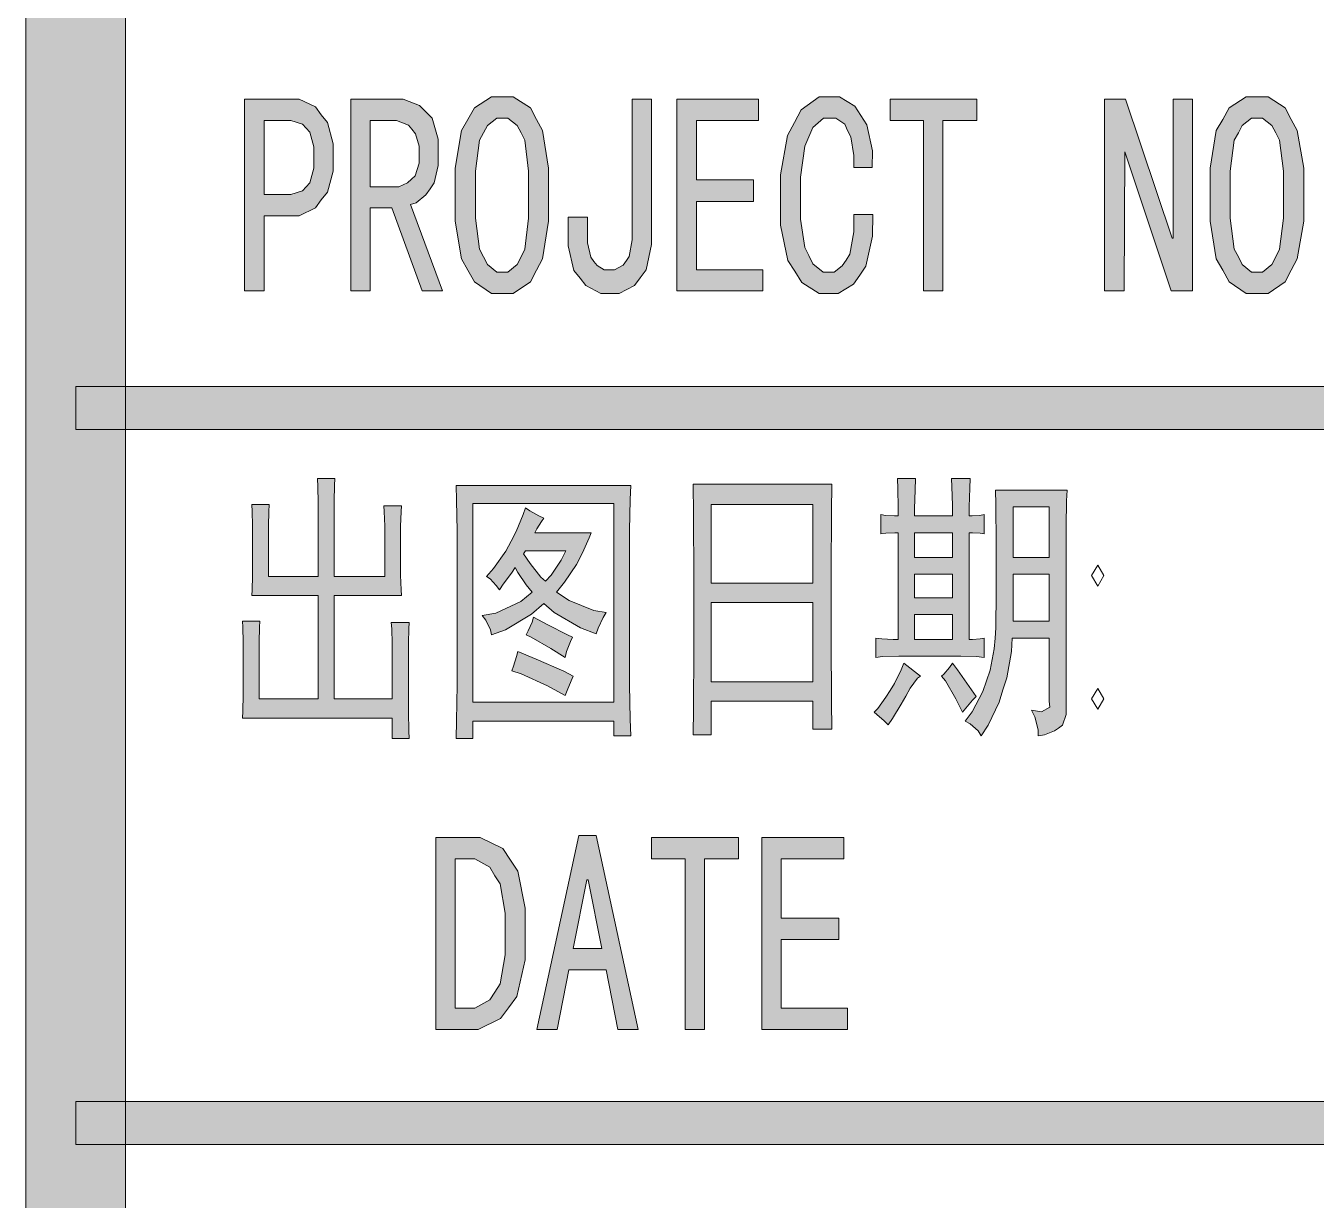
# Model space of a CAD drawing. Header units: millimetres. Extents: x 0 to 829, y 0 to 586.
# Drawn here: x 769.46 to 782.22, y 47.38 to 58.99 of the extents above; entities that cross this region are included whole.
import ezdxf

# ---------------------------------------------------------------- set-up
doc = ezdxf.new("R2010")
doc.units = ezdxf.units.MM

msp = doc.modelspace()

# ---------------------------------------------------------------- hatches: boundary and pattern name
h = msp.add_hatch(color=0)
h.dxf.hatch_style = 2
h.paths.add_polyline_path([(770.449028, 9.860139), (769.464778, 9.860139), (769.464778, 575.772139), (770.449028, 575.772139)])
h = msp.add_hatch(color=0)
h.paths.add_polyline_path([(772.502194, 57.686222), (772.502194, 57.552167), (772.44575, 57.344028), (772.385778, 57.266417), (772.329333, 57.188806), (772.167056, 57.111194), (772.061222, 57.111194), (771.821333, 57.111194), (771.821333, 56.366833), (771.627306, 56.366833), (771.627306, 58.264778), (772.061222, 58.264778), (772.167056, 58.264778), (772.329333, 58.187167), (772.385778, 58.109556), (772.44575, 58.031944), (772.502194, 57.820278)])
h.paths.add_polyline_path([(772.311694, 57.686222), (772.311694, 57.792056), (772.272889, 57.936694), (772.237611, 57.9755), (772.198806, 58.014306), (772.085917, 58.053111), (772.011833, 58.053111), (771.821333, 58.053111), (771.821333, 57.319333), (772.011833, 57.319333), (772.085917, 57.319333), (772.198806, 57.358139), (772.237611, 57.396944), (772.272889, 57.43575), (772.311694, 57.580389)])
h = msp.add_hatch(color=0)
h.paths.add_polyline_path([(773.585222, 56.366833), (773.384139, 56.366833), (773.084278, 57.188806), (772.869083, 57.188806), (772.869083, 56.366833), (772.678583, 56.366833), (772.678583, 58.264778), (773.094861, 58.264778), (773.193639, 58.264778), (773.355917, 58.201278), (773.419417, 58.137778), (773.482917, 58.074278), (773.542889, 57.866139), (773.542889, 57.7215), (773.542889, 57.608611), (773.500556, 57.43575), (773.46175, 57.375778), (773.419417, 57.315806), (773.324167, 57.238194), (773.267722, 57.220556)])
h.paths.add_polyline_path([(773.352389, 57.7215), (773.352389, 57.799111), (773.317111, 57.919056), (773.281833, 57.964917), (773.246556, 58.00725), (773.130139, 58.053111), (773.052528, 58.053111), (772.869083, 58.053111), (772.869083, 57.396944), (773.101917, 57.396944), (773.151306, 57.396944), (773.2395, 57.43575), (773.278306, 57.471028), (773.313583, 57.506306), (773.352389, 57.629778)])
h = msp.add_hatch(color=0)
h.paths.add_polyline_path([(774.632972, 57.319333), (774.632972, 57.058278), (774.573, 56.684333), (774.513028, 56.571444), (774.453056, 56.458556), (774.283722, 56.342139), (774.177889, 56.342139), (774.068528, 56.342139), (773.899194, 56.458556), (773.835694, 56.571444), (773.772194, 56.684333), (773.708694, 57.058278), (773.708694, 57.319333), (773.708694, 57.580389), (773.772194, 57.954333), (773.835694, 58.063694), (773.899194, 58.176583), (774.068528, 58.285944), (774.177889, 58.285944), (774.283722, 58.285944), (774.453056, 58.176583), (774.513028, 58.063694), (774.573, 57.954333), (774.632972, 57.580389)])
h.paths.add_polyline_path([(774.435417, 57.319333), (774.435417, 57.552167), (774.396611, 57.859083), (774.361333, 57.929639), (774.322528, 58.003722), (774.230806, 58.074278), (774.177889, 58.074278), (774.121444, 58.074278), (774.029722, 58.003722), (773.990917, 57.929639), (773.948583, 57.859083), (773.909778, 57.552167), (773.909778, 57.319333), (773.909778, 57.0865), (773.948583, 56.779583), (773.990917, 56.7055), (774.029722, 56.627889), (774.121444, 56.553806), (774.177889, 56.553806), (774.230806, 56.553806), (774.322528, 56.627889), (774.361333, 56.7055), (774.396611, 56.779583), (774.435417, 57.0865)])
h = msp.add_hatch(color=0)
h.dxf.hatch_style = 2
h.paths.add_polyline_path([(775.648972, 56.998306), (775.648972, 56.825444), (775.596056, 56.574972), (775.539611, 56.497361), (775.483167, 56.41975), (775.331472, 56.342139), (775.232694, 56.342139), (775.148028, 56.342139), (774.999861, 56.41975), (774.943417, 56.493833), (774.883444, 56.567917), (774.827, 56.811333), (774.827, 56.977139), (774.827, 57.097083), (775.0175, 57.097083), (775.0175, 56.941861), (775.0175, 56.843083), (775.04925, 56.701972), (775.081, 56.659639), (775.11275, 56.617306), (775.183306, 56.574972), (775.225639, 56.574972), (775.285611, 56.574972), (775.370278, 56.620833), (775.402028, 56.666694), (775.43025, 56.709028), (775.458472, 56.871306), (775.458472, 56.987722), (775.458472, 58.264778), (775.648972, 58.264778)])
h = msp.add_hatch(color=0)
h.dxf.hatch_style = 2
h.paths.add_polyline_path([(776.749639, 56.366833), (775.899444, 56.366833), (775.899444, 58.264778), (776.707306, 58.264778), (776.707306, 58.053111), (776.093472, 58.053111), (776.093472, 57.463972), (776.657917, 57.463972), (776.657917, 57.252306), (776.093472, 57.252306), (776.093472, 56.574972), (776.749639, 56.574972)])
h = msp.add_hatch(color=0)
h.dxf.hatch_style = 2
h.paths.add_polyline_path([(777.839722, 57.121778), (777.836194, 56.910111), (777.769167, 56.61025), (777.709194, 56.522056), (777.645694, 56.433861), (777.494, 56.342139), (777.409333, 56.342139), (777.307028, 56.342139), (777.137694, 56.4515), (777.067139, 56.560861), (776.996583, 56.666694), (776.926028, 57.015944), (776.926028, 57.252306), (776.926028, 57.513361), (776.993056, 57.904944), (777.063611, 58.031944), (777.130639, 58.158944), (777.307028, 58.285944), (777.416389, 58.285944), (777.508111, 58.285944), (777.659806, 58.194222), (777.719778, 58.1025), (777.77975, 58.010778), (777.836194, 57.75325), (777.832667, 57.587444), (777.649222, 57.587444), (777.649222, 57.707389), (777.621, 57.890833), (777.58925, 57.954333), (777.561028, 58.014306), (777.472833, 58.074278), (777.416389, 58.074278), (777.349361, 58.074278), (777.243528, 57.982556), (777.204722, 57.890833), (777.165917, 57.799111), (777.123583, 57.492194), (777.123583, 57.277), (777.123583, 57.075917), (777.165917, 56.797222), (777.204722, 56.716083), (777.243528, 56.634944), (777.345833, 56.553806), (777.409333, 56.553806), (777.455194, 56.553806), (777.536333, 56.613778), (777.575139, 56.670222), (777.610417, 56.730194), (777.649222, 56.952444), (777.649222, 57.121778)])
h = msp.add_hatch(color=0)
h.dxf.hatch_style = 2
h.paths.add_polyline_path([(778.866306, 58.053111), (778.531167, 58.053111), (778.531167, 56.366833), (778.340667, 56.366833), (778.340667, 58.053111), (778.009056, 58.053111), (778.009056, 58.264778), (778.866306, 58.264778)])
h = msp.add_hatch(color=0)
h.dxf.hatch_style = 2
h.paths.add_polyline_path([(780.997083, 56.366833), (780.788944, 56.366833), (780.330333, 57.742667), (780.323278, 56.366833), (780.12925, 56.366833), (780.12925, 58.264778), (780.337389, 58.264778), (780.796, 56.888944), (780.806583, 56.888944), (780.806583, 58.264778), (780.997083, 58.264778)])
h = msp.add_hatch(color=0)
h.paths.add_polyline_path([(782.09775, 57.319333), (782.09775, 57.058278), (782.03425, 56.684333), (781.974278, 56.571444), (781.914306, 56.458556), (781.744972, 56.342139), (781.639139, 56.342139), (781.529778, 56.342139), (781.360444, 56.458556), (781.296944, 56.571444), (781.233444, 56.684333), (781.173472, 57.058278), (781.173472, 57.319333), (781.173472, 57.580389), (781.233444, 57.954333), (781.296944, 58.063694), (781.360444, 58.176583), (781.529778, 58.285944), (781.639139, 58.285944), (781.744972, 58.285944), (781.914306, 58.176583), (781.974278, 58.063694), (782.03425, 57.954333), (782.09775, 57.580389)])
h.paths.add_polyline_path([(781.896667, 57.319333), (781.896667, 57.552167), (781.857861, 57.859083), (781.822583, 57.929639), (781.783778, 58.003722), (781.692056, 58.074278), (781.639139, 58.074278), (781.582694, 58.074278), (781.490972, 58.003722), (781.452167, 57.929639), (781.409833, 57.859083), (781.371028, 57.552167), (781.371028, 57.319333), (781.371028, 57.0865), (781.409833, 56.779583), (781.452167, 56.7055), (781.490972, 56.627889), (781.582694, 56.553806), (781.639139, 56.553806), (781.692056, 56.553806), (781.783778, 56.627889), (781.822583, 56.7055), (781.857861, 56.779583), (781.896667, 57.0865)])
h = msp.add_hatch(color=0)
h.dxf.hatch_style = 2
h.paths.add_polyline_path([(819.294639, 55.421389), (819.294639, 54.998056), (769.958667, 54.998056), (769.958667, 55.421389)])
h = msp.add_hatch(color=0)
h.dxf.hatch_style = 2
h.paths.add_polyline_path([(771.870722, 54.253694), (771.867194, 54.183139), (771.863667, 54.049083), (771.863667, 53.989111), (771.863667, 53.544611), (772.354028, 53.544611), (772.354028, 54.19725), (772.354028, 54.274861), (772.3505, 54.430083), (772.346972, 54.511222), (772.519833, 54.511222), (772.516306, 54.444194), (772.512778, 54.288972), (772.512778, 54.19725), (772.512778, 53.544611), (773.013722, 53.544611), (773.013722, 53.953833), (773.013722, 54.042028), (773.006667, 54.186667), (773.003139, 54.243111), (773.179528, 54.243111), (773.176, 54.186667), (773.168944, 54.0385), (773.168944, 53.94325), (773.168944, 53.643389), (773.168944, 53.555194), (773.176, 53.410556), (773.179528, 53.354111), (772.512778, 53.354111), (772.512778, 52.334583), (773.087806, 52.334583), (773.087806, 52.80025), (773.087806, 52.881389), (773.084278, 53.026028), (773.077222, 53.089528), (773.253611, 53.089528), (773.250083, 53.026028), (773.246556, 52.888444), (773.246556, 52.810833), (773.246556, 52.309889), (773.246556, 52.200528), (773.250083, 52.017083), (773.253611, 51.943), (773.087806, 51.943), (773.087806, 52.144083), (771.606139, 52.144083), (771.609667, 52.211111), (771.613194, 52.373389), (771.613194, 52.465111), (771.613194, 52.80025), (771.613194, 52.8955), (771.609667, 53.043667), (771.606139, 53.100111), (771.779, 53.100111), (771.775472, 53.043667), (771.771944, 52.8955), (771.771944, 52.80025), (771.771944, 52.334583), (772.354028, 52.334583), (772.354028, 53.354111), (771.697861, 53.354111), (771.701389, 53.410556), (771.704917, 53.548139), (771.704917, 53.632806), (771.704917, 53.975), (771.704917, 54.049083), (771.701389, 54.186667), (771.697861, 54.253694)])
h = msp.add_hatch(color=0)
h.paths.add_polyline_path([(778.090194, 54.144333), (778.090194, 54.225472), (778.086667, 54.408917), (778.083139, 54.511222), (778.259528, 54.511222), (778.256, 54.398333), (778.248944, 54.214889), (778.248944, 54.144333), (778.626417, 54.144333), (778.626417, 54.250167), (778.619361, 54.430083), (778.615833, 54.511222), (778.799278, 54.511222), (778.79575, 54.415972), (778.792222, 54.232528), (778.792222, 54.144333), (778.820444, 54.144333), (778.894528, 54.147861), (778.940389, 54.154917), (778.940389, 53.964417), (778.898056, 53.971472), (778.823972, 53.975), (778.792222, 53.975), (778.792222, 52.920194), (778.823972, 52.920194), (778.898056, 52.92725), (778.940389, 52.934306), (778.940389, 52.743806), (778.862778, 52.750861), (778.707556, 52.754389), (778.633472, 52.754389), (778.181917, 52.754389), (778.093722, 52.754389), (777.934972, 52.750861), (777.867944, 52.743806), (777.867944, 52.934306), (777.927917, 52.92725), (778.040806, 52.920194), (778.090194, 52.920194), (778.090194, 53.975), (778.054917, 53.975), (777.966722, 53.971472), (777.917333, 53.964417), (777.917333, 54.154917), (777.963194, 54.147861), (778.051389, 54.144333)])
h.paths.add_polyline_path([(778.626417, 53.731583), (778.626417, 53.975), (778.248944, 53.975), (778.248944, 53.731583)])
h.paths.add_polyline_path([(778.626417, 52.920194), (778.626417, 53.167139), (778.248944, 53.167139), (778.248944, 52.920194)])
h.paths.add_polyline_path([(778.626417, 53.332944), (778.626417, 53.565778), (778.248944, 53.565778), (778.248944, 53.332944)])
h = msp.add_hatch(color=0)
h.paths.add_polyline_path([(775.444361, 54.444194), (775.440833, 54.303083), (775.433778, 53.999694), (775.433778, 53.833889), (775.433778, 52.645028), (775.433778, 52.472167), (775.440833, 52.1335), (775.444361, 51.967694), (775.278556, 51.967694), (775.278556, 52.112333), (773.885083, 52.112333), (773.885083, 51.943), (773.719278, 51.943), (773.722806, 52.115861), (773.729861, 52.472167), (773.729861, 52.655611), (773.729861, 53.833889), (773.729861, 53.992639), (773.722806, 54.299556), (773.719278, 54.444194)])
h.paths.add_polyline_path([(775.278556, 52.299306), (775.278556, 54.264278), (773.885083, 54.264278), (773.885083, 52.299306)])
h = msp.add_hatch(color=0)
h.paths.add_polyline_path([(777.434028, 54.454778), (777.4305, 54.183139), (777.426972, 53.576361), (777.426972, 53.24475), (777.426972, 52.909611), (777.4305, 52.306361), (777.434028, 52.034722), (777.243528, 52.034722), (777.243528, 52.309889), (776.241639, 52.309889), (776.241639, 51.978278), (776.061722, 51.978278), (776.06525, 52.232278), (776.068778, 52.832), (776.068778, 53.177722), (776.068778, 53.519917), (776.06525, 54.158444), (776.061722, 54.454778)])
h.paths.add_polyline_path([(777.243528, 52.500389), (777.243528, 53.287083), (776.241639, 53.287083), (776.241639, 52.500389)])
h.paths.add_polyline_path([(777.243528, 53.477583), (777.243528, 54.253694), (776.241639, 54.253694), (776.241639, 53.477583)])
h = msp.add_hatch(color=0)
h.paths.add_polyline_path([(779.406056, 52.221694), (779.504833, 52.204056), (779.5895, 52.249917), (779.582444, 52.309889), (779.582444, 52.934306), (779.215556, 52.934306), (779.2085, 52.80025), (779.162639, 52.542722), (779.123833, 52.422778), (779.088556, 52.299306), (778.979194, 52.073528), (778.908639, 51.967694), (778.880417, 52.017083), (778.799278, 52.087639), (778.749889, 52.112333), (778.820444, 52.204056), (778.926278, 52.405139), (778.961556, 52.510972), (778.996833, 52.616806), (779.039167, 52.828472), (779.046222, 52.934306), (779.053278, 53.036611), (779.056806, 53.382333), (779.056806, 53.622222), (779.056806, 53.865639), (779.053278, 54.253694), (779.04975, 54.398333), (779.758833, 54.398333), (779.751778, 54.2925), (779.74825, 54.0385), (779.74825, 53.886806), (779.74825, 52.256972), (779.74825, 52.179361), (779.712972, 52.073528), (779.674167, 52.045306), (779.635361, 52.017083), (779.536583, 51.978278), (779.473083, 51.967694), (779.473083, 52.027667), (779.441333, 52.154667)])
h.paths.add_polyline_path([(779.582444, 53.731583), (779.582444, 54.232528), (779.226139, 54.232528), (779.226139, 53.731583)])
h.paths.add_polyline_path([(779.582444, 53.100111), (779.582444, 53.565778), (779.226139, 53.565778), (779.226139, 53.100111)])
h = msp.add_hatch(color=0)
h.paths.add_polyline_path([(774.587111, 54.119639), (774.562417, 54.087889), (774.516556, 54.013806), (774.495389, 53.975), (775.052778, 53.975), (775.035139, 53.925611), (774.982222, 53.805667), (774.943417, 53.731583), (774.908139, 53.661028), (774.791722, 53.488167), (774.710583, 53.389389), (774.837583, 53.304722), (775.081, 53.205944), (775.200944, 53.188306), (775.172722, 53.138917), (775.123333, 53.033083), (775.102167, 52.976639), (774.946944, 53.036611), (774.689417, 53.188306), (774.587111, 53.2765), (774.463639, 53.170667), (774.206111, 53.015444), (774.068528, 52.966056), (774.057944, 53.015444), (774.012083, 53.110694), (773.976806, 53.156556), (774.110861, 53.18125), (774.357806, 53.297667), (774.470694, 53.389389), (774.410722, 53.459944), (774.329583, 53.583417), (774.301361, 53.632806), (774.266083, 53.576361), (774.184944, 53.467), (774.146139, 53.410556), (774.114389, 53.452889), (774.054417, 53.519917), (774.019139, 53.544611), (774.089694, 53.622222), (774.209639, 53.795083), (774.262556, 53.893861), (774.311944, 53.989111), (774.3825, 54.154917), (774.403667, 54.221944), (774.446, 54.193722), (774.537722, 54.144333)])
h.paths.add_polyline_path([(774.386028, 53.766861), (774.449528, 53.671611), (774.555361, 53.537556), (774.601222, 53.49875), (774.657667, 53.555194), (774.756444, 53.703361), (774.802306, 53.798611), (774.403667, 53.798611)])
h = msp.add_hatch(color=0)
h.dxf.hatch_style = 2
h.paths.add_polyline_path([(774.484806, 53.142444), (774.625917, 53.064833), (774.819944, 52.966056), (774.869333, 52.944889), (774.848167, 52.899028), (774.809361, 52.80025), (774.79525, 52.743806), (774.654139, 52.832), (774.460111, 52.944889), (774.410722, 52.966056), (774.431889, 53.004861), (774.470694, 53.093056)])
h = msp.add_hatch(color=0)
h.dxf.hatch_style = 2
h.paths.add_polyline_path([(774.329583, 52.80025), (774.5095, 52.726167), (774.784667, 52.606222), (774.876389, 52.556833), (774.855222, 52.510972), (774.816417, 52.415722), (774.79525, 52.366333), (774.622389, 52.461583), (774.361333, 52.581528), (774.269611, 52.60975), (774.28725, 52.655611), (774.315472, 52.750861)])
h = msp.add_hatch(color=0)
h.dxf.hatch_style = 2
h.paths.add_polyline_path([(778.308917, 52.556833), (778.280694, 52.539194), (778.206611, 52.440417), (778.164278, 52.359278), (778.118417, 52.281667), (778.03375, 52.140556), (777.991417, 52.077056), (777.949083, 52.115861), (777.878528, 52.179361), (777.850306, 52.200528), (777.889111, 52.239333), (777.966722, 52.348694), (778.009056, 52.415722), (778.051389, 52.486278), (778.118417, 52.620333), (778.143111, 52.687361)])
h = msp.add_hatch(color=0)
h.dxf.hatch_style = 2
h.paths.add_polyline_path([(778.725194, 52.200528), (778.658167, 52.334583), (778.555861, 52.510972), (778.517056, 52.556833), (778.54175, 52.578), (778.594667, 52.645028), (778.626417, 52.687361), (778.675806, 52.620333), (778.792222, 52.454528), (778.85925, 52.35575), (778.823972, 52.320472), (778.756944, 52.242861)])
h = msp.add_hatch(color=0)
h.paths.add_polyline_path([(774.400139, 50.00625), (774.400139, 49.75225), (774.319, 49.388889), (774.237861, 49.279528), (774.156722, 49.173694), (773.938, 49.064333), (773.800417, 49.064333), (773.518194, 49.064333), (773.518194, 50.962278), (773.800417, 50.962278), (773.955639, 50.962278), (774.181417, 50.852917), (774.2555, 50.740028), (774.329583, 50.630667), (774.400139, 50.263778)])
h.paths.add_polyline_path([(774.202583, 50.00625), (774.202583, 50.214389), (774.153194, 50.503667), (774.100278, 50.584806), (774.050889, 50.669472), (773.902722, 50.750611), (773.800417, 50.750611), (773.708694, 50.750611), (773.708694, 49.276), (773.800417, 49.276), (773.902722, 49.276), (774.050889, 49.357139), (774.100278, 49.43475), (774.153194, 49.515889), (774.202583, 49.801639)])
h = msp.add_hatch(color=0)
h.paths.add_polyline_path([(775.518444, 49.064333), (775.317361, 49.064333), (775.200944, 49.653472), (774.834056, 49.653472), (774.717639, 49.064333), (774.516556, 49.064333), (774.932833, 50.983444), (775.102167, 50.983444)])
h.paths.add_polyline_path([(775.158611, 49.865139), (775.024556, 50.542472), (775.010444, 50.542472), (774.876389, 49.865139)])
h = msp.add_hatch(color=0)
h.dxf.hatch_style = 2
h.paths.add_polyline_path([(776.50975, 50.750611), (776.174611, 50.750611), (776.174611, 49.064333), (775.984111, 49.064333), (775.984111, 50.750611), (775.648972, 50.750611), (775.648972, 50.962278), (776.50975, 50.962278)])
h = msp.add_hatch(color=0)
h.dxf.hatch_style = 2
h.paths.add_polyline_path([(777.58925, 49.064333), (776.742583, 49.064333), (776.742583, 50.962278), (777.550444, 50.962278), (777.550444, 50.750611), (776.933083, 50.750611), (776.933083, 50.165), (777.501056, 50.165), (777.501056, 49.953333), (776.933083, 49.953333), (776.933083, 49.276), (777.58925, 49.276)])
h = msp.add_hatch(color=0)
h.dxf.hatch_style = 2
h.paths.add_polyline_path([(819.294639, 48.351722), (819.294639, 47.928389), (769.958667, 47.928389), (769.958667, 48.351722)])

# ---------------------------------------------------------------- linework, layer by layer
at = {"color": 0, "lineweight": 0}
for points in [[(770.449028, 9.860139), (769.464778, 9.860139), (769.464778, 575.772139), (770.449028, 575.772139)], [(772.502194, 57.686222), (772.502194, 57.552167), (772.44575, 57.344028), (772.385778, 57.266417), (772.329333, 57.188806), (772.167056, 57.111194), (772.061222, 57.111194), (771.821333, 57.111194), (771.821333, 56.366833), (771.627306, 56.366833), (771.627306, 58.264778), (772.061222, 58.264778), (772.167056, 58.264778), (772.329333, 58.187167), (772.385778, 58.109556), (772.44575, 58.031944), (772.502194, 57.820278)], [(773.585222, 56.366833), (773.384139, 56.366833), (773.084278, 57.188806), (772.869083, 57.188806), (772.869083, 56.366833), (772.678583, 56.366833), (772.678583, 58.264778), (773.094861, 58.264778), (773.193639, 58.264778), (773.355917, 58.201278), (773.419417, 58.137778), (773.482917, 58.074278), (773.542889, 57.866139), (773.542889, 57.7215), (773.542889, 57.608611), (773.500556, 57.43575), (773.46175, 57.375778), (773.419417, 57.315806), (773.324167, 57.238194), (773.267722, 57.220556)], [(774.632972, 57.319333), (774.632972, 57.058278), (774.573, 56.684333), (774.513028, 56.571444), (774.453056, 56.458556), (774.283722, 56.342139), (774.177889, 56.342139), (774.068528, 56.342139), (773.899194, 56.458556), (773.835694, 56.571444), (773.772194, 56.684333), (773.708694, 57.058278), (773.708694, 57.319333), (773.708694, 57.580389), (773.772194, 57.954333), (773.835694, 58.063694), (773.899194, 58.176583), (774.068528, 58.285944), (774.177889, 58.285944), (774.283722, 58.285944), (774.453056, 58.176583), (774.513028, 58.063694), (774.573, 57.954333), (774.632972, 57.580389)], [(775.648972, 56.998306), (775.648972, 56.825444), (775.596056, 56.574972), (775.539611, 56.497361), (775.483167, 56.41975), (775.331472, 56.342139), (775.232694, 56.342139), (775.148028, 56.342139), (774.999861, 56.41975), (774.943417, 56.493833), (774.883444, 56.567917), (774.827, 56.811333), (774.827, 56.977139), (774.827, 57.097083), (775.0175, 57.097083), (775.0175, 56.941861), (775.0175, 56.843083), (775.04925, 56.701972), (775.081, 56.659639), (775.11275, 56.617306), (775.183306, 56.574972), (775.225639, 56.574972), (775.285611, 56.574972), (775.370278, 56.620833), (775.402028, 56.666694), (775.43025, 56.709028), (775.458472, 56.871306), (775.458472, 56.987722), (775.458472, 58.264778), (775.648972, 58.264778)], [(776.749639, 56.366833), (775.899444, 56.366833), (775.899444, 58.264778), (776.707306, 58.264778), (776.707306, 58.053111), (776.093472, 58.053111), (776.093472, 57.463972), (776.657917, 57.463972), (776.657917, 57.252306), (776.093472, 57.252306), (776.093472, 56.574972), (776.749639, 56.574972)], [(777.839722, 57.121778), (777.836194, 56.910111), (777.769167, 56.61025), (777.709194, 56.522056), (777.645694, 56.433861), (777.494, 56.342139), (777.409333, 56.342139), (777.307028, 56.342139), (777.137694, 56.4515), (777.067139, 56.560861), (776.996583, 56.666694), (776.926028, 57.015944), (776.926028, 57.252306), (776.926028, 57.513361), (776.993056, 57.904944), (777.063611, 58.031944), (777.130639, 58.158944), (777.307028, 58.285944), (777.416389, 58.285944), (777.508111, 58.285944), (777.659806, 58.194222), (777.719778, 58.1025), (777.77975, 58.010778), (777.836194, 57.75325), (777.832667, 57.587444), (777.649222, 57.587444), (777.649222, 57.707389), (777.621, 57.890833), (777.58925, 57.954333), (777.561028, 58.014306), (777.472833, 58.074278), (777.416389, 58.074278), (777.349361, 58.074278), (777.243528, 57.982556), (777.204722, 57.890833), (777.165917, 57.799111), (777.123583, 57.492194), (777.123583, 57.277), (777.123583, 57.075917), (777.165917, 56.797222), (777.204722, 56.716083), (777.243528, 56.634944), (777.345833, 56.553806), (777.409333, 56.553806), (777.455194, 56.553806), (777.536333, 56.613778), (777.575139, 56.670222), (777.610417, 56.730194), (777.649222, 56.952444), (777.649222, 57.121778)], [(778.866306, 58.053111), (778.531167, 58.053111), (778.531167, 56.366833), (778.340667, 56.366833), (778.340667, 58.053111), (778.009056, 58.053111), (778.009056, 58.264778), (778.866306, 58.264778)], [(780.997083, 56.366833), (780.788944, 56.366833), (780.330333, 57.742667), (780.323278, 56.366833), (780.12925, 56.366833), (780.12925, 58.264778), (780.337389, 58.264778), (780.796, 56.888944), (780.806583, 56.888944), (780.806583, 58.264778), (780.997083, 58.264778)], [(782.09775, 57.319333), (782.09775, 57.058278), (782.03425, 56.684333), (781.974278, 56.571444), (781.914306, 56.458556), (781.744972, 56.342139), (781.639139, 56.342139), (781.529778, 56.342139), (781.360444, 56.458556), (781.296944, 56.571444), (781.233444, 56.684333), (781.173472, 57.058278), (781.173472, 57.319333), (781.173472, 57.580389), (781.233444, 57.954333), (781.296944, 58.063694), (781.360444, 58.176583), (781.529778, 58.285944), (781.639139, 58.285944), (781.744972, 58.285944), (781.914306, 58.176583), (781.974278, 58.063694), (782.03425, 57.954333), (782.09775, 57.580389)], [(772.311694, 57.686222), (772.311694, 57.792056), (772.272889, 57.936694), (772.237611, 57.9755), (772.198806, 58.014306), (772.085917, 58.053111), (772.011833, 58.053111), (771.821333, 58.053111), (771.821333, 57.319333), (772.011833, 57.319333), (772.085917, 57.319333), (772.198806, 57.358139), (772.237611, 57.396944), (772.272889, 57.43575), (772.311694, 57.580389)], [(773.352389, 57.7215), (773.352389, 57.799111), (773.317111, 57.919056), (773.281833, 57.964917), (773.246556, 58.00725), (773.130139, 58.053111), (773.052528, 58.053111), (772.869083, 58.053111), (772.869083, 57.396944), (773.101917, 57.396944), (773.151306, 57.396944), (773.2395, 57.43575), (773.278306, 57.471028), (773.313583, 57.506306), (773.352389, 57.629778)], [(774.435417, 57.319333), (774.435417, 57.552167), (774.396611, 57.859083), (774.361333, 57.929639), (774.322528, 58.003722), (774.230806, 58.074278), (774.177889, 58.074278), (774.121444, 58.074278), (774.029722, 58.003722), (773.990917, 57.929639), (773.948583, 57.859083), (773.909778, 57.552167), (773.909778, 57.319333), (773.909778, 57.0865), (773.948583, 56.779583), (773.990917, 56.7055), (774.029722, 56.627889), (774.121444, 56.553806), (774.177889, 56.553806), (774.230806, 56.553806), (774.322528, 56.627889), (774.361333, 56.7055), (774.396611, 56.779583), (774.435417, 57.0865)], [(781.896667, 57.319333), (781.896667, 57.552167), (781.857861, 57.859083), (781.822583, 57.929639), (781.783778, 58.003722), (781.692056, 58.074278), (781.639139, 58.074278), (781.582694, 58.074278), (781.490972, 58.003722), (781.452167, 57.929639), (781.409833, 57.859083), (781.371028, 57.552167), (781.371028, 57.319333), (781.371028, 57.0865), (781.409833, 56.779583), (781.452167, 56.7055), (781.490972, 56.627889), (781.582694, 56.553806), (781.639139, 56.553806), (781.692056, 56.553806), (781.783778, 56.627889), (781.822583, 56.7055), (781.857861, 56.779583), (781.896667, 57.0865)], [(819.294639, 55.421389), (819.294639, 54.998056), (769.958667, 54.998056), (769.958667, 55.421389)], [(771.870722, 54.253694), (771.867194, 54.183139), (771.863667, 54.049083), (771.863667, 53.989111), (771.863667, 53.544611), (772.354028, 53.544611), (772.354028, 54.19725), (772.354028, 54.274861), (772.3505, 54.430083), (772.346972, 54.511222), (772.519833, 54.511222), (772.516306, 54.444194), (772.512778, 54.288972), (772.512778, 54.19725), (772.512778, 53.544611), (773.013722, 53.544611), (773.013722, 53.953833), (773.013722, 54.042028), (773.006667, 54.186667), (773.003139, 54.243111), (773.179528, 54.243111), (773.176, 54.186667), (773.168944, 54.0385), (773.168944, 53.94325), (773.168944, 53.643389), (773.168944, 53.555194), (773.176, 53.410556), (773.179528, 53.354111), (772.512778, 53.354111), (772.512778, 52.334583), (773.087806, 52.334583), (773.087806, 52.80025), (773.087806, 52.881389), (773.084278, 53.026028), (773.077222, 53.089528), (773.253611, 53.089528), (773.250083, 53.026028), (773.246556, 52.888444), (773.246556, 52.810833), (773.246556, 52.309889), (773.246556, 52.200528), (773.250083, 52.017083), (773.253611, 51.943), (773.087806, 51.943), (773.087806, 52.144083), (771.606139, 52.144083), (771.609667, 52.211111), (771.613194, 52.373389), (771.613194, 52.465111), (771.613194, 52.80025), (771.613194, 52.8955), (771.609667, 53.043667), (771.606139, 53.100111), (771.779, 53.100111), (771.775472, 53.043667), (771.771944, 52.8955), (771.771944, 52.80025), (771.771944, 52.334583), (772.354028, 52.334583), (772.354028, 53.354111), (771.697861, 53.354111), (771.701389, 53.410556), (771.704917, 53.548139), (771.704917, 53.632806), (771.704917, 53.975), (771.704917, 54.049083), (771.701389, 54.186667), (771.697861, 54.253694)], [(778.090194, 54.144333), (778.090194, 54.225472), (778.086667, 54.408917), (778.083139, 54.511222), (778.259528, 54.511222), (778.256, 54.398333), (778.248944, 54.214889), (778.248944, 54.144333), (778.626417, 54.144333), (778.626417, 54.250167), (778.619361, 54.430083), (778.615833, 54.511222), (778.799278, 54.511222), (778.79575, 54.415972), (778.792222, 54.232528), (778.792222, 54.144333), (778.820444, 54.144333), (778.894528, 54.147861), (778.940389, 54.154917), (778.940389, 53.964417), (778.898056, 53.971472), (778.823972, 53.975), (778.792222, 53.975), (778.792222, 52.920194), (778.823972, 52.920194), (778.898056, 52.92725), (778.940389, 52.934306), (778.940389, 52.743806), (778.862778, 52.750861), (778.707556, 52.754389), (778.633472, 52.754389), (778.181917, 52.754389), (778.093722, 52.754389), (777.934972, 52.750861), (777.867944, 52.743806), (777.867944, 52.934306), (777.927917, 52.92725), (778.040806, 52.920194), (778.090194, 52.920194), (778.090194, 53.975), (778.054917, 53.975), (777.966722, 53.971472), (777.917333, 53.964417), (777.917333, 54.154917), (777.963194, 54.147861), (778.051389, 54.144333)], [(775.444361, 54.444194), (775.440833, 54.303083), (775.433778, 53.999694), (775.433778, 53.833889), (775.433778, 52.645028), (775.433778, 52.472167), (775.440833, 52.1335), (775.444361, 51.967694), (775.278556, 51.967694), (775.278556, 52.112333), (773.885083, 52.112333), (773.885083, 51.943), (773.719278, 51.943), (773.722806, 52.115861), (773.729861, 52.472167), (773.729861, 52.655611), (773.729861, 53.833889), (773.729861, 53.992639), (773.722806, 54.299556), (773.719278, 54.444194)], [(777.434028, 54.454778), (777.4305, 54.183139), (777.426972, 53.576361), (777.426972, 53.24475), (777.426972, 52.909611), (777.4305, 52.306361), (777.434028, 52.034722), (777.243528, 52.034722), (777.243528, 52.309889), (776.241639, 52.309889), (776.241639, 51.978278), (776.061722, 51.978278), (776.06525, 52.232278), (776.068778, 52.832), (776.068778, 53.177722), (776.068778, 53.519917), (776.06525, 54.158444), (776.061722, 54.454778)], [(779.406056, 52.221694), (779.504833, 52.204056), (779.5895, 52.249917), (779.582444, 52.309889), (779.582444, 52.934306), (779.215556, 52.934306), (779.2085, 52.80025), (779.162639, 52.542722), (779.123833, 52.422778), (779.088556, 52.299306), (778.979194, 52.073528), (778.908639, 51.967694), (778.880417, 52.017083), (778.799278, 52.087639), (778.749889, 52.112333), (778.820444, 52.204056), (778.926278, 52.405139), (778.961556, 52.510972), (778.996833, 52.616806), (779.039167, 52.828472), (779.046222, 52.934306), (779.053278, 53.036611), (779.056806, 53.382333), (779.056806, 53.622222), (779.056806, 53.865639), (779.053278, 54.253694), (779.04975, 54.398333), (779.758833, 54.398333), (779.751778, 54.2925), (779.74825, 54.0385), (779.74825, 53.886806), (779.74825, 52.256972), (779.74825, 52.179361), (779.712972, 52.073528), (779.674167, 52.045306), (779.635361, 52.017083), (779.536583, 51.978278), (779.473083, 51.967694), (779.473083, 52.027667), (779.441333, 52.154667)], [(775.278556, 52.299306), (775.278556, 54.264278), (773.885083, 54.264278), (773.885083, 52.299306)], [(774.587111, 54.119639), (774.562417, 54.087889), (774.516556, 54.013806), (774.495389, 53.975), (775.052778, 53.975), (775.035139, 53.925611), (774.982222, 53.805667), (774.943417, 53.731583), (774.908139, 53.661028), (774.791722, 53.488167), (774.710583, 53.389389), (774.837583, 53.304722), (775.081, 53.205944), (775.200944, 53.188306), (775.172722, 53.138917), (775.123333, 53.033083), (775.102167, 52.976639), (774.946944, 53.036611), (774.689417, 53.188306), (774.587111, 53.2765), (774.463639, 53.170667), (774.206111, 53.015444), (774.068528, 52.966056), (774.057944, 53.015444), (774.012083, 53.110694), (773.976806, 53.156556), (774.110861, 53.18125), (774.357806, 53.297667), (774.470694, 53.389389), (774.410722, 53.459944), (774.329583, 53.583417), (774.301361, 53.632806), (774.266083, 53.576361), (774.184944, 53.467), (774.146139, 53.410556), (774.114389, 53.452889), (774.054417, 53.519917), (774.019139, 53.544611), (774.089694, 53.622222), (774.209639, 53.795083), (774.262556, 53.893861), (774.311944, 53.989111), (774.3825, 54.154917), (774.403667, 54.221944), (774.446, 54.193722), (774.537722, 54.144333)], [(777.243528, 53.477583), (777.243528, 54.253694), (776.241639, 54.253694), (776.241639, 53.477583)], [(779.582444, 53.731583), (779.582444, 54.232528), (779.226139, 54.232528), (779.226139, 53.731583)], [(778.626417, 53.731583), (778.626417, 53.975), (778.248944, 53.975), (778.248944, 53.731583)], [(774.386028, 53.766861), (774.449528, 53.671611), (774.555361, 53.537556), (774.601222, 53.49875), (774.657667, 53.555194), (774.756444, 53.703361), (774.802306, 53.798611), (774.403667, 53.798611)], [(780.062222, 53.653972), (779.998722, 53.551667), (780.062222, 53.449361), (780.122194, 53.551667)], [(778.626417, 53.332944), (778.626417, 53.565778), (778.248944, 53.565778), (778.248944, 53.332944)], [(779.582444, 53.100111), (779.582444, 53.565778), (779.226139, 53.565778), (779.226139, 53.100111)], [(777.243528, 52.500389), (777.243528, 53.287083), (776.241639, 53.287083), (776.241639, 52.500389)], [(774.484806, 53.142444), (774.625917, 53.064833), (774.819944, 52.966056), (774.869333, 52.944889), (774.848167, 52.899028), (774.809361, 52.80025), (774.79525, 52.743806), (774.654139, 52.832), (774.460111, 52.944889), (774.410722, 52.966056), (774.431889, 53.004861), (774.470694, 53.093056)], [(778.626417, 52.920194), (778.626417, 53.167139), (778.248944, 53.167139), (778.248944, 52.920194)], [(774.329583, 52.80025), (774.5095, 52.726167), (774.784667, 52.606222), (774.876389, 52.556833), (774.855222, 52.510972), (774.816417, 52.415722), (774.79525, 52.366333), (774.622389, 52.461583), (774.361333, 52.581528), (774.269611, 52.60975), (774.28725, 52.655611), (774.315472, 52.750861)], [(778.308917, 52.556833), (778.280694, 52.539194), (778.206611, 52.440417), (778.164278, 52.359278), (778.118417, 52.281667), (778.03375, 52.140556), (777.991417, 52.077056), (777.949083, 52.115861), (777.878528, 52.179361), (777.850306, 52.200528), (777.889111, 52.239333), (777.966722, 52.348694), (778.009056, 52.415722), (778.051389, 52.486278), (778.118417, 52.620333), (778.143111, 52.687361)], [(778.725194, 52.200528), (778.658167, 52.334583), (778.555861, 52.510972), (778.517056, 52.556833), (778.54175, 52.578), (778.594667, 52.645028), (778.626417, 52.687361), (778.675806, 52.620333), (778.792222, 52.454528), (778.85925, 52.35575), (778.823972, 52.320472), (778.756944, 52.242861)], [(780.062222, 52.436889), (779.998722, 52.334583), (780.062222, 52.232278), (780.122194, 52.334583)], [(774.400139, 50.00625), (774.400139, 49.75225), (774.319, 49.388889), (774.237861, 49.279528), (774.156722, 49.173694), (773.938, 49.064333), (773.800417, 49.064333), (773.518194, 49.064333), (773.518194, 50.962278), (773.800417, 50.962278), (773.955639, 50.962278), (774.181417, 50.852917), (774.2555, 50.740028), (774.329583, 50.630667), (774.400139, 50.263778)], [(775.518444, 49.064333), (775.317361, 49.064333), (775.200944, 49.653472), (774.834056, 49.653472), (774.717639, 49.064333), (774.516556, 49.064333), (774.932833, 50.983444), (775.102167, 50.983444)], [(776.50975, 50.750611), (776.174611, 50.750611), (776.174611, 49.064333), (775.984111, 49.064333), (775.984111, 50.750611), (775.648972, 50.750611), (775.648972, 50.962278), (776.50975, 50.962278)], [(777.58925, 49.064333), (776.742583, 49.064333), (776.742583, 50.962278), (777.550444, 50.962278), (777.550444, 50.750611), (776.933083, 50.750611), (776.933083, 50.165), (777.501056, 50.165), (777.501056, 49.953333), (776.933083, 49.953333), (776.933083, 49.276), (777.58925, 49.276)], [(774.202583, 50.00625), (774.202583, 50.214389), (774.153194, 50.503667), (774.100278, 50.584806), (774.050889, 50.669472), (773.902722, 50.750611), (773.800417, 50.750611), (773.708694, 50.750611), (773.708694, 49.276), (773.800417, 49.276), (773.902722, 49.276), (774.050889, 49.357139), (774.100278, 49.43475), (774.153194, 49.515889), (774.202583, 49.801639)], [(775.158611, 49.865139), (775.024556, 50.542472), (775.010444, 50.542472), (774.876389, 49.865139)], [(819.294639, 48.351722), (819.294639, 47.928389), (769.958667, 47.928389), (769.958667, 48.351722)]]:
    msp.add_lwpolyline(points, close=True, dxfattribs=at)

doc.saveas('drawing.dxf')
